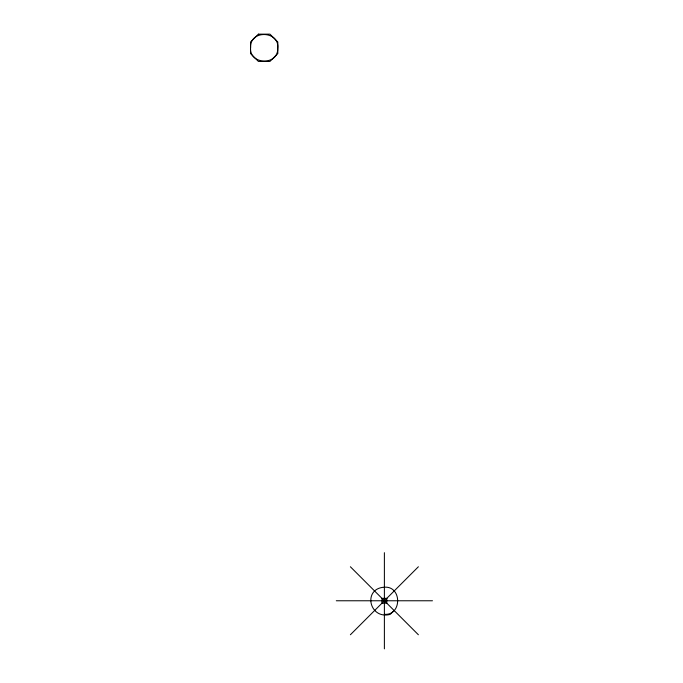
<?xml version="1.0" encoding="UTF-8"?>
<svg xmlns="http://www.w3.org/2000/svg" width="683" height="683" viewBox="0 0 683 683"><rect width="100%" height="100%" fill="white"/><g stroke="black" fill="none" stroke-linecap="round" stroke-linejoin="round"><path stroke-width="1.02" d="M350.379 634.763L418.389 566.762M394.091 610.474L390.155 614.41C369.213 619.84 362.391 588.507 384.384 587.192C402.065 585.886 402.065 615.648 384.384 614.341M336.301 600.767L432.467 600.767M350.379 566.762L418.389 634.763M384.384 552.684L384.384 648.85M250.61 47.093C248.424 64.714 278.118 66.183 277.733 48.493C279.919 30.872 250.226 29.403 250.61 47.093M258.396 34.15L250.533 42.013L250.533 53.564L258.396 61.427L269.947 61.427L277.81 53.564L277.81 42.013L269.947 34.15L258.396 34.15M386.791 598.359L381.976 598.359L381.976 603.166L386.791 603.166L386.791 598.359"/></g></svg>
